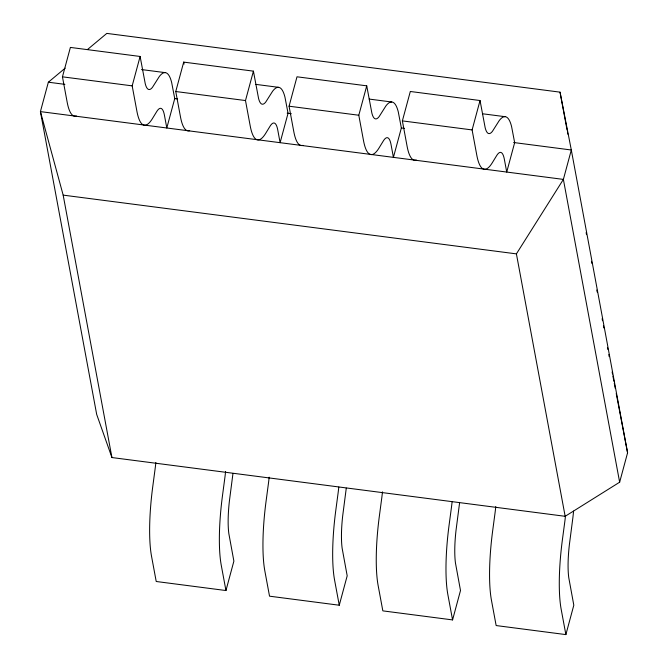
<?xml version="1.0" encoding="UTF-8"?>
<svg xmlns="http://www.w3.org/2000/svg" width="668" height="668" viewBox="0 0 668 668"><rect width="100%" height="100%" fill="white"/><g stroke="black" fill="none" stroke-linecap="round" stroke-linejoin="round"><path stroke-width="1" d="M232.973 473.428L229.425 500.833A45.098 9.435 -82.6 0 0 228.84 533.607L233.883 561.128L225.951 590.537L156.22 581.494L151.536 556.26A81.078 16.967 -82.6 0 1 152.772 486.488L155.059 469.262A40.539 8.484 -82.6 0 0 155.844 462.49M346.283 488.116L342.734 515.521A45.098 9.435 -82.6 0 0 342.15 548.294L347.193 575.816L339.26 605.225L269.53 596.182L264.845 570.948A81.078 16.967 -82.6 0 1 266.081 501.175L268.369 483.949A40.539 8.484 -82.6 0 0 269.154 477.177M459.592 502.812L456.044 530.208A45.098 9.435 -82.6 0 0 455.459 562.982L460.502 590.504L452.57 619.912L382.839 610.869L378.155 585.636A81.078 16.967 -82.6 0 1 379.391 515.863L381.678 498.637A40.539 8.484 -82.6 0 0 382.463 491.865M65.172 68.161L48.355 82.206L40.422 111.606L96.685 414.411L111.932 457.547L565.161 516.306L619.645 482.204L627.578 452.795L571.315 149.999L560.034 92.151L106.805 33.4L87.591 49.449M76.352 115.965A81.078 16.967 -82.6 0 1 67.142 102.062L62.45 76.828L70.39 47.42L140.113 56.463L145.24 83.667A45.098 9.435 -82.6 0 0 152.563 87.166L159.251 76.62A76.528 16.015 -82.6 0 1 171.668 82.548L174.74 98.588L166.8 127.989L164.462 115.372A40.539 8.484 -82.6 0 0 156.671 111.656L152.454 118.537A81.078 16.967 -82.6 0 1 136.873 111.097L132.18 85.863L140.113 56.463M189.654 130.652A81.078 16.967 -82.6 0 1 180.452 116.75L175.759 91.516L183.7 62.107L253.422 71.15L258.549 98.355A45.098 9.435 -82.6 0 0 265.872 101.853L272.561 91.307A76.528 16.015 -82.6 0 1 284.977 97.236L288.05 113.276L280.109 142.676L277.771 130.06A40.539 8.484 -82.6 0 0 269.972 126.344L265.764 133.224A81.078 16.967 -82.6 0 1 250.183 125.784L245.49 100.551L253.422 71.15M302.963 145.348A81.078 16.967 -82.6 0 1 293.761 131.437L289.069 106.204L297.001 76.795L366.732 85.838L371.859 113.051A45.098 9.435 -82.6 0 0 379.182 116.541L385.862 105.995A76.528 16.015 -82.6 0 1 398.287 111.923L401.351 127.964L393.419 157.364L391.081 144.747A40.539 8.484 -82.6 0 0 383.282 141.031L379.073 147.912A81.078 16.967 -82.6 0 1 363.484 140.472L358.799 115.238L366.732 85.838M416.273 160.036A81.078 16.967 -82.6 0 1 407.071 146.125L402.378 120.891L410.311 91.483L480.041 100.526L485.168 127.738A45.098 9.435 -82.6 0 0 492.491 131.229L499.171 120.683A76.528 16.015 -82.6 0 1 511.596 126.611L514.661 142.651L506.728 172.052L504.382 159.435A40.539 8.484 -82.6 0 0 496.591 155.719L492.383 162.6A81.078 16.967 -82.6 0 1 476.793 155.16L472.109 129.926L480.041 100.526M495.765 506.553A40.539 8.484 -82.6 0 1 494.988 513.325L492.7 530.551A81.078 16.967 -82.6 0 0 491.464 600.332L496.149 625.557L565.88 634.6L573.812 605.2L568.769 577.67A45.098 9.435 -82.6 0 1 569.353 544.896L572.902 517.5A76.528 16.015 -82.6 0 0 573.578 511.12M565.161 516.306L516.406 253.873L563.383 179.4L571.315 149.999L513.634 142.518M141.507 69.564L165.096 72.62M255.844 84.385L278.406 87.308M369.154 99.073L391.715 101.995M482.463 113.76L505.025 116.683M62.45 76.828L132.18 85.863M175.759 91.516L245.49 100.551M289.069 106.204L358.799 115.238M402.378 120.891L472.109 129.926M48.355 82.206L64.896 84.352M174.482 98.555L177.588 98.956M287.173 113.159L291.306 113.694M401.351 127.964L404.441 128.365M619.645 482.204L563.383 179.4L40.422 111.606L63.168 195.123L516.406 253.873M608.798 354.583L609.191 356.629M612.122 371.976L612.514 374.022M612.907 376.067L613.884 381.186M614.276 383.232L615.253 388.342M616.23 393.46L627.578 452.795M560.034 92.151L567.082 130.085M567.466 132.13L567.85 134.184M586.137 232.598L586.512 234.643M591.464 261.297L591.848 263.351M596.8 290.004L597.184 292.05M602.135 318.703L602.511 320.757M603.463 325.875L603.847 327.93M607.462 347.41L607.847 349.456M565.88 634.6L561.187 609.366A81.078 16.967 -82.6 0 1 562.423 539.594L564.719 522.359A40.539 8.484 -82.6 0 0 565.412 516.431M452.57 619.912L447.877 594.679A81.078 16.967 -82.6 0 1 449.113 524.906L451.409 507.672A40.539 8.484 -82.6 0 0 452.102 501.743M339.26 605.225L334.568 579.991A81.078 16.967 -82.6 0 1 335.812 510.218L338.1 492.984A40.539 8.484 -82.6 0 0 338.793 487.055M183.7 62.107L184.067 64.095M225.951 590.537L221.267 565.303A81.078 16.967 -82.6 0 1 222.502 495.522L224.79 478.296A40.539 8.484 -82.6 0 0 225.567 471.525M63.168 195.123L111.932 457.547"/></g></svg>
